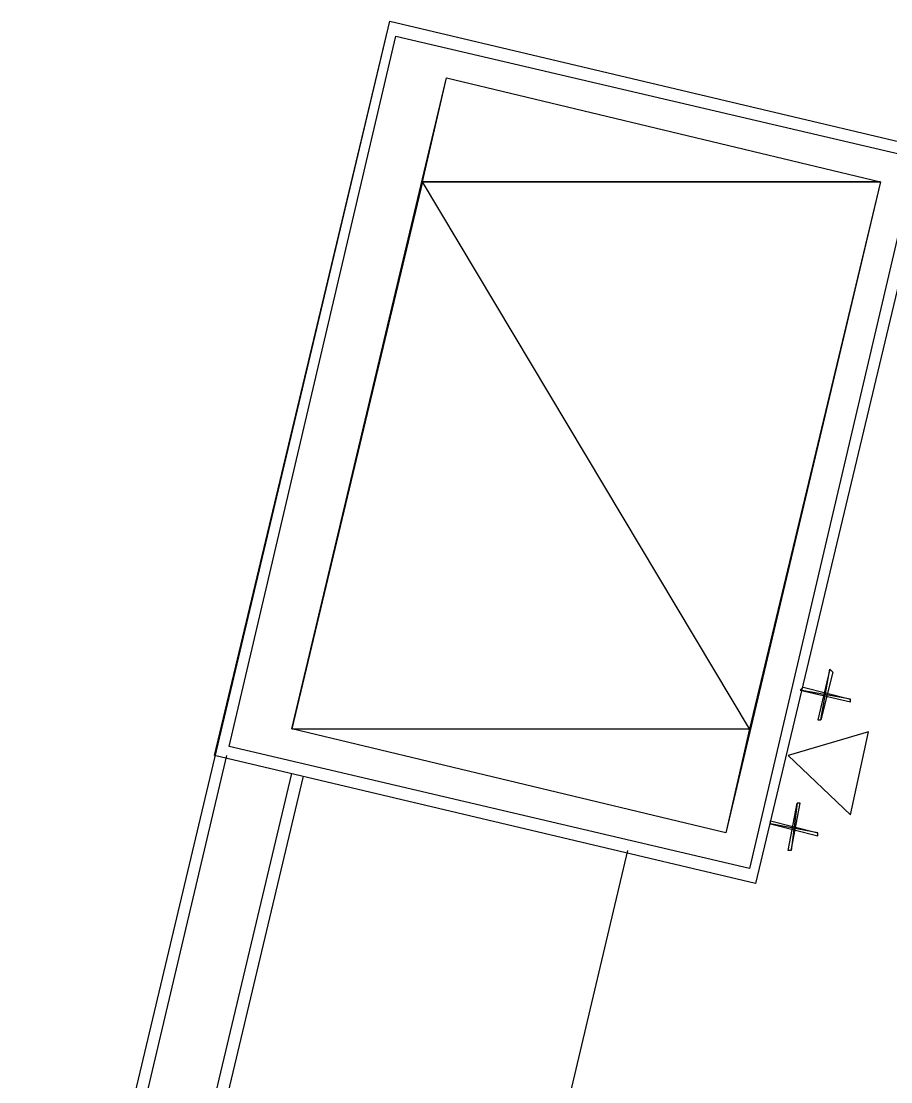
# Model space of a CAD drawing. Header units: feet. Extents: x -84 to 198, y -22 to 181.
# Drawn here: x 42.36 to 46.26, y 21.114 to 25.871 of the extents above; entities that cross this region are included whole.
import ezdxf

# ---------------------------------------------------------------- set-up
doc = ezdxf.new("R2010")
doc.units = ezdxf.units.FT
for name, color, linetype in [('A-LINEA', 7, 'CONTINUOUS'), ('A-LINEA-FINA', 9, 'CONTINUOUS'), ('A-MURO-CONCRETO', 8, 'CONTINUOUS')]:
    doc.layers.add(name, color=color, linetype=linetype)

msp = doc.modelspace()

# ---------------------------------------------------------------- linework, layer by layer
at = {"layer": 'A-LINEA'}
for p, q in [((42.36, 18.9111), (44.0133, 25.8711)), ((43.28, 22.5778), (42.4133, 18.8978)), ((42.7067, 18.8444), (43.5733, 22.4978)), ((42.76, 18.8444), (43.6267, 22.4844)), ((44.24, 18.5911), (45.08, 22.1511))]:
    msp.add_line(p, q, dxfattribs=at)
for points in [[(44.0133, 25.8711), (46.44, 25.2978), (45.6533, 22.0044), (43.2267, 22.5778), (44.0133, 25.8711)], [(44.04, 25.8044), (46.3733, 25.2578), (45.6267, 22.0711), (43.2933, 22.6178), (44.04, 25.8044)], [(46.2133, 25.1511), (45.52, 22.2311), (43.5733, 22.6978), (44.2667, 25.6178), (46.2133, 25.1511)]]:
    msp.add_lwpolyline(points, dxfattribs=at)
at = {"layer": 'A-LINEA-FINA'}
for points in [[(45.9333, 22.7378), (45.9467, 22.7378), (45.9867, 22.9644), (45.9333, 22.7378)], [(45.9467, 22.7378), (45.9867, 22.9644), (46, 22.9511), (45.9467, 22.7378), (45.9467, 22.7378)], [(46.08, 22.8311), (45.8533, 22.8711), (45.8667, 22.8844), (46.08, 22.8311), (46.08, 22.8311)], [(46.08, 22.8178), (46.08, 22.8311), (45.8533, 22.8711), (46.08, 22.8178)], [(46.08, 22.3111), (46.16, 22.6844), (45.8, 22.5778), (46.08, 22.3111), (46.08, 22.3111)], [(45.84, 22.3644), (45.8133, 22.1511), (45.8, 22.1511), (45.84, 22.3644), (45.84, 22.3644)], [(45.8533, 22.3644), (45.84, 22.3644), (45.8133, 22.1511), (45.8533, 22.3644)], [(45.9333, 22.2311), (45.72, 22.2711), (45.72, 22.2844), (45.9333, 22.2311), (45.9333, 22.2311)], [(45.9333, 22.2178), (45.9333, 22.2311), (45.72, 22.2711), (45.9333, 22.2178)]]:
    msp.add_lwpolyline(points, dxfattribs=at)
at = {"layer": 'A-MURO-CONCRETO'}
for points in [[(44.2667, 25.6178), (46.2133, 25.1511), (44.16, 25.1511), (44.2667, 25.6178), (44.2667, 25.6178)], [(44.16, 25.1511), (43.5733, 22.6978), (45.6267, 22.6978), (44.16, 25.1511)], [(44.16, 25.1511), (46.2133, 25.1511), (45.6267, 22.6978), (44.16, 25.1511), (44.16, 25.1511)], [(43.5733, 22.6978), (45.6267, 22.6978), (45.52, 22.2311), (43.5733, 22.6978), (43.5733, 22.6978)]]:
    msp.add_lwpolyline(points, dxfattribs=at)

doc.saveas('drawing.dxf')
